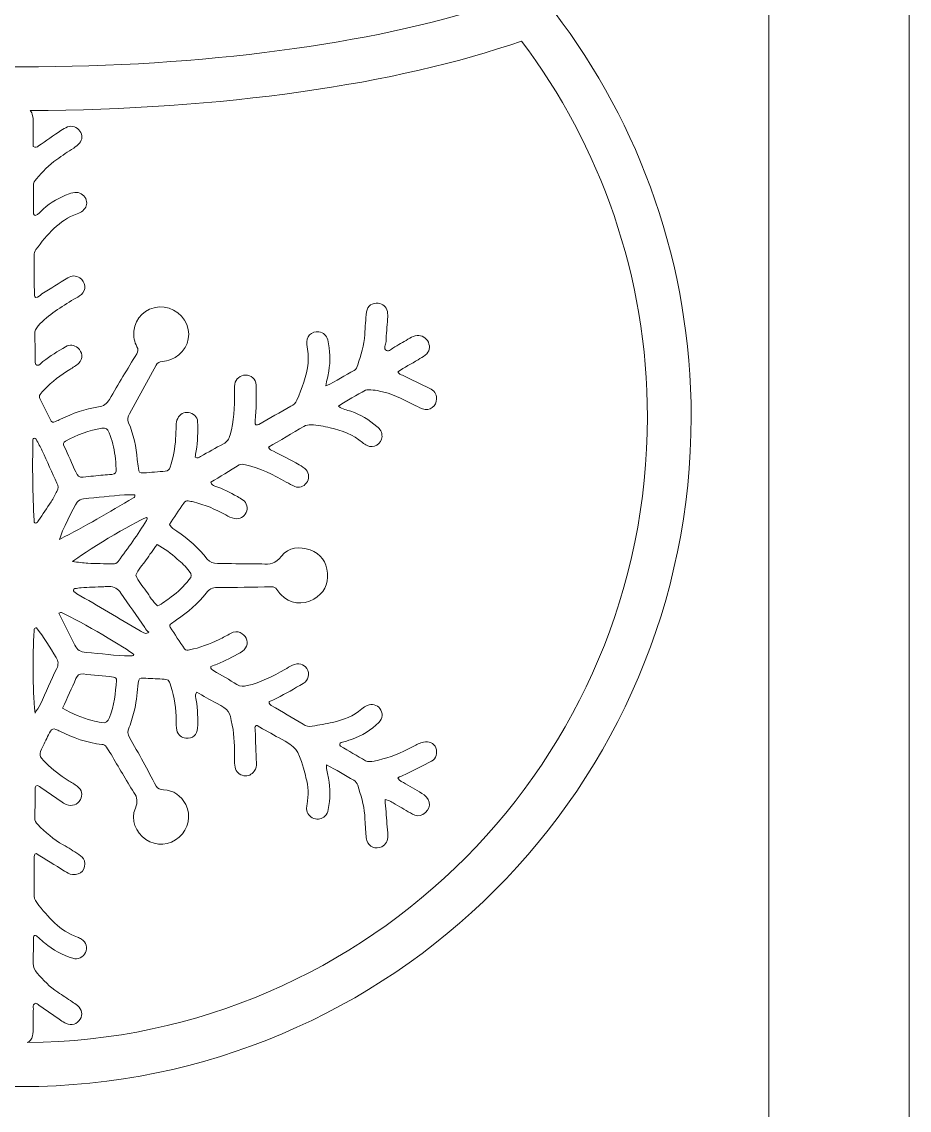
# Model space of a CAD drawing. Header units: centimetres. Extents: x 3.8 to 10.1, y -19.1 to -0.9.
# Drawn here: x 8.94 to 10.133, y -15.195 to -13.732 of the extents above; entities that cross this region are included whole.
import ezdxf

# ---------------------------------------------------------------- set-up
doc = ezdxf.new("R2010")
doc.units = ezdxf.units.CM
doc.header["$MEASUREMENT"] = 0
doc.layers.add('Layer 1', color=7, linetype='Continuous')

# ---------------------------------------------------------------- blocks, each defined once
blk = doc.blocks.new('block 2')
at = {"layer": 'Layer 1', "lineweight": 0}
for points, knots in [([(10.0802, -1.4139), (9.8858, -1.3173), (9.7226, -1.1584), (9.6203, -0.9665), (9.6203, -0.9665), (9.5936, -0.9165), (9.5936, -0.9165), (9.5936, -0.9165), (8.4428, -0.9165), (8.4428, -0.9165), (8.4428, -0.9165), (8.3771, -0.9165), (8.3771, -0.9165), (8.3771, -0.9165), (5.5863, -0.9165), (5.5863, -0.9165), (5.5863, -0.9165), (5.5209, -0.9165), (5.5209, -0.9165), (5.5209, -0.9165), (4.3469, -0.9165), (4.3469, -0.9165), (4.3469, -0.9165), (4.3201, -0.9665), (4.3201, -0.9665), (4.2216, -1.1515), (4.0719, -1.3012), (3.8872, -1.4), (3.8872, -1.4), (3.8372, -1.4264), (3.8372, -1.4264), (3.8372, -1.4264), (3.8372, -19.0985), (3.8372, -19.0985), (3.8372, -19.0985), (10.1328, -19.0985), (10.1328, -19.0985), (10.1328, -19.0985), (10.1328, -1.44), (10.1328, -1.44), (10.1328, -1.44), (10.0802, -1.4139), (10.0802, -1.4139)], [0, 0, 0, 0, 1, 1, 1, 2, 2, 2, 3, 3, 3, 4, 4, 4, 5, 5, 5, 6, 6, 6, 7, 7, 7, 8, 8, 8, 9, 9, 9, 10, 10, 10, 11, 11, 11, 12, 12, 12, 13, 13, 13, 14, 14, 14, 14]), ([(4.026, -18.9098), (4.026, -18.9098), (4.026, -18.8799), (4.026, -18.8799), (4.026, -18.8799), (8.6023, -18.8849), (8.6023, -18.8849), (8.6023, -18.8849), (8.7023, -18.5848), (8.7914, -18.2734), (8.8801, -17.9622), (8.8857, -17.6898), (8.7247, -17.3897), (8.5633, -17.0896), (8.417, -16.73), (8.3947, -16.6227), (8.3727, -16.5151), (8.2798, -16.0335), (8.2207, -15.7072), (8.1613, -15.3813), (7.9426, -15.2627), (7.8797, -14.4624), (7.8168, -13.6618), (7.5906, -13.3264), (7.5406, -13.2339), (7.5251, -13.2053), (7.5113, -13.1669), (7.4874, -13.1238), (7.6079, -13.1474), (7.7869, -13.177), (8.0946, -13.0763), (8.6171, -12.9061), (8.669, -12.0388), (8.669, -12.0388), (8.5281, -12.1687), (8.1207, -12.1574), (7.8721, -12.1945), (7.6239, -12.2317), (7.5462, -12.3688), (7.4534, -12.5208), (7.3685, -12.6604), (7.2703, -12.656), (7.036, -12.6891), (7.0567, -12.6542), (7.0803, -12.6189), (7.1071, -12.5837), (7.2697, -12.3698), (7.4591, -12.2754), (7.5852, -12.2037), (7.6069, -12.1914), (7.7957, -12.0825), (8.0194, -11.9023), (8.3834, -11.8897), (8.6759, -11.8155), (8.9103, -11.7101), (8.9103, -11.7101), (8.9103, -13.0291), (8.9103, -13.0291), (8.836, -13.043), (8.7794, -13.1081), (8.7794, -13.1864), (8.7794, -13.2094), (8.7845, -13.2314), (8.7936, -13.2522), (8.7429, -13.2865), (8.7049, -13.3381), (8.6882, -13.3997), (8.3138, -13.5089), (8.0398, -13.8546), (8.0398, -14.2633), (8.0398, -14.7594), (8.4434, -15.1633), (8.9395, -15.1633), (9.436, -15.1633), (9.8396, -14.7594), (9.8396, -14.2633), (9.8396, -13.8546), (9.5653, -13.5089), (9.1912, -13.3997), (9.1745, -13.3381), (9.1362, -13.2865), (9.0855, -13.2522), (9.095, -13.2317), (9.0997, -13.2094), (9.0997, -13.1864), (9.0997, -13.1081), (9.0434, -13.043), (8.9691, -13.0291), (8.9691, -13.0291), (8.9691, -11.6827), (8.9691, -11.6827), (9.631, -11.3577), (9.7965, -10.7871), (9.8025, -10.7647), (9.5448, -11.1498), (9.2441, -11.3606), (8.9691, -11.4738), (8.9493, -11.482), (8.9298, -11.4895), (8.9103, -11.4965), (8.6907, -11.5773), (8.4916, -11.5974), (8.3494, -11.5981), (8.4362, -11.5059), (8.5186, -11.4049), (8.5897, -11.2967), (8.7634, -11.0324), (8.8263, -10.7908), (8.9103, -10.4247), (8.9163, -10.3998), (8.9219, -10.3743), (8.9279, -10.3482), (8.9436, -10.2799), (8.9572, -10.2129), (8.9691, -10.1481), (9.0264, -9.8373), (9.0437, -9.5668), (9.0462, -9.3573), (9.0434, -9.4557), (9.0279, -9.6973), (8.9518, -10.0031), (8.9399, -10.0525), (8.926, -10.1035), (8.9103, -10.156), (8.8691, -10.2947), (8.8153, -10.4426), (8.7451, -10.5939), (8.6577, -10.2353), (8.5856, -9.7804), (8.5856, -9.7804), (8.5042, -10.1189), (8.6045, -10.5797), (8.6548, -10.7729), (8.5189, -11.0211), (8.3365, -11.2709), (8.0908, -11.4961), (7.2467, -12.2697), (6.8167, -12.0781), (6.6858, -12.6727), (6.5949, -12.6375), (6.5493, -12.5875), (6.5493, -12.5875), (6.9422, -11.4829), (8.1355, -11.7944), (8.1427, -10.4382), (8.1502, -9.1031), (7.3386, -8.7806), (7.3134, -8.7709), (7.8687, -9.1713), (7.8168, -10.1714), (7.7797, -10.5492), (7.7425, -10.9274), (7.3852, -11.5314), (7.0765, -11.4952), (6.7679, -11.459), (6.5178, -11.1089), (6.5458, -10.8059), (6.5732, -10.5074), (6.9356, -9.8656), (6.9457, -9.8474), (6.9372, -9.8496), (6.8025, -9.8933), (6.6625, -10.1195), (6.5178, -10.3529), (6.4106, -10.7068), (6.4106, -10.7068), (6.2124, -10.6011), (6.1938, -10.3529), (6.2772, -10.0213), (6.3583, -9.6983), (6.1583, -9.5967), (6.1476, -9.5916), (6.1532, -9.6011), (6.2539, -9.765), (6.1623, -9.9342), (6.0677, -10.1085), (6.0752, -10.2233), (6.0752, -10.2233), (5.7751, -9.6561), (6.1567, -8.902), (6.1567, -8.902), (5.3397, -9.6303), (6.0733, -10.5363), (6.2177, -10.8698), (6.3624, -11.2033), (6.3901, -11.0142), (6.6179, -11.5814), (6.846, -12.1483), (6.179, -12.1955), (6.179, -12.1955), (6.179, -12.1955), (5.1588, -11.9731), (5.0868, -11.5952), (5.0144, -11.2171), (5.2312, -10.3473), (5.2312, -10.3473), (4.8725, -10.4835), (5.0116, -11.4033), (4.7004, -11.2423), (4.389, -11.0809), (4.1612, -10.3196), (4.1612, -10.3196), (4.0945, -11.1589), (4.6448, -11.409), (4.6448, -11.409), (4.6448, -11.409), (4.619, -11.4719), (4.9449, -11.8573), (5.2711, -12.2427), (5.7952, -12.365), (6.0566, -12.5066), (6.2567, -12.6151), (6.3675, -12.8111), (6.4084, -12.897), (6.4043, -12.897), (6.3999, -12.897), (6.3958, -12.8967), (6.2344, -12.8857), (6.0104, -12.6504), (5.9953, -12.628), (5.9805, -12.6057), (5.8528, -12.5151), (5.6398, -12.4299), (5.4265, -12.3446), (5.1211, -12.3669), (4.9578, -12.3484), (4.7948, -12.3298), (4.7225, -12.3908), (4.7225, -12.3908), (4.7225, -12.3908), (4.7857, -12.5708), (4.882, -12.741), (4.9782, -12.9115), (5.1025, -12.9728), (5.1859, -13.0282), (5.2692, -13.0839), (5.5451, -13.2525), (5.6599, -13.273), (5.7641, -13.2912), (5.8789, -13.2591), (5.9003, -13.2528), (5.648, -13.356), (5.6426, -13.524), (5.6426, -13.524), (5.345, -13.5989), (4.5781, -13.9213), (4.3818, -14.0657), (4.1852, -14.2104), (4.3113, -14.2957), (4.3113, -14.2957), (4.1037, -14.5253), (4.4299, -14.6512), (4.4299, -14.6512), (4.3928, -15.0737), (5.1635, -14.8846), (5.1635, -14.8846), (5.1635, -14.8846), (5.6785, -15.1404), (6.0157, -14.9849), (6.353, -14.8292), (6.4483, -15.4748), (6.3511, -15.7557), (6.2539, -16.0363), (6.2938, -16.2559), (6.2938, -16.2559), (5.8676, -16.0668), (5.4341, -16.9005), (5.2636, -16.9634), (5.0931, -17.0266), (4.5299, -17.0562), (4.5299, -17.0562), (4.3368, -17.082), (4.1694, -17.116), (4.026, -17.1591), (4.026, -17.1591), (4.026, -8.7815), (4.026, -8.7815), (4.0842, -8.6643), (4.1994, -8.5868), (4.3145, -8.5309), (4.4671, -8.4568), (4.6347, -8.4116), (4.7966, -8.3629), (4.9914, -8.3043), (5.1901, -8.2512), (5.3931, -8.2313), (5.6105, -8.21), (5.8296, -8.2235), (6.0469, -8.2384), (6.4747, -8.2679), (6.9013, -8.3148), (7.3298, -8.3339), (7.5458, -8.3435), (7.7622, -8.346), (7.9782, -8.3354), (8.1902, -8.325), (8.3998, -8.2933), (8.6112, -8.2766), (8.7308, -8.2672), (8.851, -8.2645), (8.9704, -8.2775), (9.0787, -8.2894), (9.1858, -8.3156), (9.2897, -8.348), (9.5029, -8.4145), (9.7041, -8.5121), (9.9045, -8.6096), (9.9171, -8.6157), (9.9307, -8.6186), (9.944, -8.6188), (9.944, -8.6188), (9.944, -18.9098), (9.944, -18.9098), (9.944, -18.9098), (4.026, -18.9098), (4.026, -18.9098)], [0, 0, 0, 0, 1, 1, 1, 2, 2, 2, 3, 3, 3, 4, 4, 4, 5, 5, 5, 6, 6, 6, 7, 7, 7, 8, 8, 8, 9, 9, 9, 10, 10, 10, 11, 11, 11, 12, 12, 12, 13, 13, 13, 14, 14, 14, 15, 15, 15, 16, 16, 16, 17, 17, 17, 18, 18, 18, 19, 19, 19, 20, 20, 20, 21, 21, 21, 22, 22, 22, 23, 23, 23, 24, 24, 24, 25, 25, 25, 26, 26, 26, 27, 27, 27, 28, 28, 28, 29, 29, 29, 30, 30, 30, 31, 31, 31, 32, 32, 32, 33, 33, 33, 34, 34, 34, 35, 35, 35, 36, 36, 36, 37, 37, 37, 38, 38, 38, 39, 39, 39, 40, 40, 40, 41, 41, 41, 42, 42, 42, 43, 43, 43, 44, 44, 44, 45, 45, 45, 46, 46, 46, 47, 47, 47, 48, 48, 48, 49, 49, 49, 50, 50, 50, 51, 51, 51, 52, 52, 52, 53, 53, 53, 54, 54, 54, 55, 55, 55, 56, 56, 56, 57, 57, 57, 58, 58, 58, 59, 59, 59, 60, 60, 60, 61, 61, 61, 62, 62, 62, 63, 63, 63, 64, 64, 64, 65, 65, 65, 66, 66, 66, 67, 67, 67, 68, 68, 68, 69, 69, 69, 70, 70, 70, 71, 71, 71, 72, 72, 72, 73, 73, 73, 74, 74, 74, 75, 75, 75, 76, 76, 76, 77, 77, 77, 78, 78, 78, 79, 79, 79, 80, 80, 80, 81, 81, 81, 82, 82, 82, 83, 83, 83, 84, 84, 84, 85, 85, 85, 86, 86, 86, 87, 87, 87, 88, 88, 88, 89, 89, 89, 90, 90, 90, 91, 91, 91, 92, 92, 92, 93, 93, 93, 94, 94, 94, 95, 95, 95, 96, 96, 96, 97, 97, 97, 98, 98, 98, 99, 99, 99, 100, 100, 100, 101, 101, 101, 102, 102, 102, 103, 103, 103, 104, 104, 104, 105, 105, 105, 105]), ([(8.9395, -13.7927), (8.6964, -13.7927), (8.4692, -13.7625), (8.3075, -13.7093), (8.4617, -13.5334), (8.6879, -13.4224), (8.9395, -13.4224), (9.1915, -13.4224), (9.4174, -13.5334), (9.5719, -13.7093), (9.4102, -13.7625), (9.183, -13.7927), (8.9395, -13.7927)], [0, 0, 0, 0, 1, 1, 1, 2, 2, 2, 3, 3, 3, 4, 4, 4, 4]), ([(8.955, -15.0834), (8.9553, -15.0752), (8.955, -15.0667), (8.9553, -15.0586), (8.9553, -15.0564), (8.9543, -15.0535), (8.9568, -15.052), (8.9597, -15.0501), (8.9613, -15.0529), (8.9631, -15.0542), (8.9726, -15.0608), (8.9823, -15.0674), (8.9918, -15.074), (8.9943, -15.0755), (8.9968, -15.0774), (8.9993, -15.0784), (9.0069, -15.0818), (9.0144, -15.0793), (9.0182, -15.0727), (9.022, -15.0664), (9.0207, -15.0598), (9.0147, -15.0545), (9.0125, -15.0526), (9.0097, -15.051), (9.0075, -15.0494), (9.0009, -15.045), (8.9946, -15.0406), (8.988, -15.0365), (8.9773, -15.0293), (8.9685, -15.0202), (8.9603, -15.0107), (8.9572, -15.007), (8.955, -15.0029), (8.955, -14.9975), (8.9553, -14.9865), (8.9553, -14.9752), (8.9553, -14.9639), (8.9553, -14.9639), (8.9553, -14.9626), (8.9553, -14.9626), (8.9556, -14.9604), (8.9578, -14.9591), (8.9594, -14.9607), (8.9631, -14.9639), (8.9669, -14.967), (8.9704, -14.9702), (8.9817, -14.9802), (8.9946, -14.9865), (9.0084, -14.9909), (9.015, -14.9931), (9.0226, -14.989), (9.0254, -14.9831), (9.0286, -14.9768), (9.0264, -14.9692), (9.0201, -14.9651), (9.0185, -14.9642), (9.0166, -14.9632), (9.0147, -14.9626), (8.9908, -14.9541), (8.9751, -14.9356), (8.96, -14.9161), (8.9572, -14.9126), (8.9559, -14.9085), (8.9562, -14.9041), (8.9562, -14.8881), (8.9562, -14.872), (8.9565, -14.856), (8.9565, -14.8538), (8.9559, -14.8509), (8.9591, -14.85), (8.9716, -14.8579), (8.9845, -14.8657), (8.9971, -14.8736), (9.0006, -14.8758), (9.0037, -14.8777), (9.0078, -14.8783), (9.0188, -14.8796), (9.027, -14.8704), (9.0239, -14.8601), (9.0226, -14.856), (9.0198, -14.8535), (9.0163, -14.8512), (9.0094, -14.8468), (9.0025, -14.8424), (8.9952, -14.8384), (8.9826, -14.8311), (8.9713, -14.8217), (8.9613, -14.811), (8.9587, -14.8085), (8.9572, -14.8059), (8.9572, -14.8022), (8.9575, -14.789), (8.9578, -14.7757), (8.9578, -14.7628), (8.9578, -14.7613), (8.9578, -14.7597), (8.9597, -14.7591), (8.9609, -14.7584), (8.9622, -14.7591), (8.9635, -14.76), (8.9729, -14.7666), (8.9826, -14.7732), (8.9921, -14.7798), (8.9946, -14.7814), (8.9971, -14.783), (8.9996, -14.7842), (9.0072, -14.7871), (9.0147, -14.7846), (9.0185, -14.7776), (9.022, -14.7713), (9.0207, -14.7647), (9.0144, -14.7597), (9.0103, -14.7566), (9.0062, -14.7544), (9.0021, -14.7518), (8.9915, -14.7449), (8.9811, -14.7374), (8.9723, -14.7286), (8.9622, -14.7182), (8.9622, -14.7182), (8.9685, -14.7053), (8.9716, -14.6987), (8.9748, -14.6921), (8.9782, -14.6855), (8.9798, -14.6826), (8.9823, -14.6817), (8.9855, -14.6833), (8.9874, -14.6839), (8.9889, -14.6848), (8.9908, -14.6858), (9.0088, -14.6943), (9.0273, -14.7015), (9.0475, -14.7034), (9.05, -14.7034), (9.0522, -14.7047), (9.0534, -14.7069), (9.0556, -14.7103), (9.0575, -14.7135), (9.0597, -14.7166), (9.0698, -14.7339), (9.0799, -14.7512), (9.0905, -14.7679), (9.0953, -14.7751), (9.0959, -14.7808), (9.0924, -14.789), (9.0858, -14.8047), (9.0928, -14.822), (9.1066, -14.8311), (9.1204, -14.8406), (9.1384, -14.8393), (9.1513, -14.828), (9.1638, -14.817), (9.1679, -14.7993), (9.1601, -14.7842), (9.1538, -14.7723), (9.144, -14.765), (9.1302, -14.7644), (9.1258, -14.7644), (9.1226, -14.7632), (9.1204, -14.7594), (9.1088, -14.7374), (9.0968, -14.7157), (9.0846, -14.6943), (9.0821, -14.6895), (9.0814, -14.6855), (9.0839, -14.6804), (9.0877, -14.6726), (9.0893, -14.6638), (9.0915, -14.6556), (9.0943, -14.6439), (9.0946, -14.6323), (9.0962, -14.621), (9.0975, -14.6144), (9.0975, -14.614), (9.1035, -14.6144), (9.1119, -14.6147), (9.1201, -14.6153), (9.1283, -14.6156), (9.1371, -14.6159), (9.1374, -14.6162), (9.1403, -14.6251), (9.1447, -14.6402), (9.1472, -14.6556), (9.1472, -14.671), (9.1472, -14.6754), (9.1472, -14.6798), (9.1481, -14.6842), (9.1497, -14.6908), (9.1544, -14.6943), (9.1604, -14.6949), (9.1692, -14.6958), (9.1758, -14.6905), (9.1761, -14.6817), (9.1764, -14.6691), (9.1764, -14.6565), (9.1742, -14.6439), (9.1736, -14.6408), (9.172, -14.6373), (9.1749, -14.6332), (9.1837, -14.6383), (9.1925, -14.643), (9.2013, -14.648), (9.2189, -14.6578), (9.2186, -14.6578), (9.2227, -14.6776), (9.2258, -14.6924), (9.2255, -14.7075), (9.2258, -14.7226), (9.2261, -14.7264), (9.2255, -14.7304), (9.2265, -14.7342), (9.2277, -14.7405), (9.2321, -14.7443), (9.2384, -14.7455), (9.2441, -14.7465), (9.2488, -14.744), (9.2523, -14.7393), (9.2551, -14.7361), (9.2551, -14.732), (9.2551, -14.7282), (9.2545, -14.7138), (9.2541, -14.6993), (9.2535, -14.6845), (9.2535, -14.6823), (9.2519, -14.6798), (9.2548, -14.6782), (9.2551, -14.6782), (9.2557, -14.6779), (9.256, -14.6782), (9.2658, -14.6836), (9.2758, -14.6892), (9.2856, -14.6946), (9.3101, -14.7084), (9.3101, -14.7084), (9.3186, -14.7352), (9.3199, -14.7396), (9.3208, -14.7437), (9.3218, -14.7481), (9.3252, -14.76), (9.3255, -14.772), (9.3233, -14.7839), (9.323, -14.7858), (9.3224, -14.788), (9.3227, -14.7899), (9.3233, -14.7962), (9.3262, -14.8006), (9.3325, -14.8031), (9.3381, -14.805), (9.3428, -14.8034), (9.3473, -14.7997), (9.3498, -14.7975), (9.351, -14.7943), (9.3517, -14.7908), (9.3545, -14.7767), (9.3548, -14.7628), (9.352, -14.7487), (9.351, -14.7433), (9.3488, -14.738), (9.3495, -14.7308), (9.3627, -14.7377), (9.3743, -14.7449), (9.386, -14.7515), (9.3885, -14.7531), (9.3904, -14.7556), (9.3913, -14.7584), (9.3954, -14.7713), (9.3998, -14.7842), (9.4007, -14.7981), (9.4011, -14.8066), (9.4017, -14.8154), (9.4023, -14.8242), (9.4026, -14.827), (9.4029, -14.8302), (9.4036, -14.8327), (9.4061, -14.8412), (9.4158, -14.845), (9.4237, -14.8409), (9.4294, -14.8377), (9.4319, -14.8327), (9.4319, -14.8264), (9.4319, -14.821), (9.4313, -14.8157), (9.4306, -14.8103), (9.43, -14.7997), (9.429, -14.7886), (9.4281, -14.7776), (9.4341, -14.7783), (9.4379, -14.7817), (9.4419, -14.7839), (9.4498, -14.7883), (9.4574, -14.7927), (9.4649, -14.7971), (9.4693, -14.7997), (9.474, -14.8), (9.4788, -14.7975), (9.4898, -14.7918), (9.491, -14.7783), (9.4806, -14.7713), (9.4728, -14.7657), (9.464, -14.7613), (9.4555, -14.7562), (9.452, -14.754), (9.4473, -14.7531), (9.4451, -14.7481), (9.4486, -14.7465), (9.452, -14.7452), (9.4552, -14.7437), (9.4671, -14.7377), (9.4791, -14.7323), (9.4904, -14.726), (9.497, -14.7223), (9.4989, -14.715), (9.4964, -14.7081), (9.4939, -14.7018), (9.4872, -14.6984), (9.4797, -14.7002), (9.4772, -14.7006), (9.475, -14.7018), (9.4728, -14.7028), (9.4681, -14.7053), (9.4633, -14.7075), (9.4586, -14.71), (9.4441, -14.7175), (9.429, -14.7226), (9.4133, -14.7257), (9.4095, -14.7264), (9.4055, -14.7273), (9.402, -14.7254), (9.3907, -14.7188), (9.3793, -14.7122), (9.368, -14.7056), (9.3664, -14.7047), (9.3671, -14.7015), (9.3693, -14.7009), (9.3737, -14.6993), (9.3784, -14.6984), (9.3831, -14.6968), (9.397, -14.6917), (9.4092, -14.6842), (9.4199, -14.6738), (9.4253, -14.6688), (9.4253, -14.6606), (9.4212, -14.6553), (9.4174, -14.6502), (9.4105, -14.6483), (9.4042, -14.6509), (9.4014, -14.6521), (9.3992, -14.6537), (9.397, -14.6556), (9.3853, -14.6653), (9.3721, -14.6707), (9.3576, -14.6738), (9.3485, -14.676), (9.3394, -14.6773), (9.3303, -14.6789), (9.3259, -14.6798), (9.3218, -14.6785), (9.318, -14.6763), (9.3038, -14.6678), (9.2897, -14.6593), (9.2752, -14.6512), (9.2736, -14.6499), (9.2721, -14.649), (9.2724, -14.6458), (9.2755, -14.6446), (9.279, -14.643), (9.2825, -14.6414), (9.2944, -14.6348), (9.3064, -14.6285), (9.318, -14.6216), (9.3255, -14.6172), (9.3271, -14.6081), (9.323, -14.6015), (9.3189, -14.5952), (9.3114, -14.5933), (9.3035, -14.5971), (9.3001, -14.5986), (9.2969, -14.6008), (9.2935, -14.6027), (9.2771, -14.6115), (9.2611, -14.6203), (9.2428, -14.6244), (9.2378, -14.6257), (9.2337, -14.626), (9.229, -14.6229), (9.2189, -14.6166), (9.2082, -14.6106), (9.1978, -14.6043), (9.1959, -14.603), (9.1934, -14.6021), (9.194, -14.5989), (9.1969, -14.5977), (9.1994, -14.5964), (9.2022, -14.5955), (9.2132, -14.5914), (9.2233, -14.5857), (9.2334, -14.5801), (9.2422, -14.5754), (9.2447, -14.5678), (9.2412, -14.5606), (9.2384, -14.5549), (9.2302, -14.5486), (9.2205, -14.5543), (9.2154, -14.5571), (9.2101, -14.5596), (9.2051, -14.5625), (9.1922, -14.5687), (9.1793, -14.5735), (9.1651, -14.5763), (9.1629, -14.5766), (9.1601, -14.5772), (9.1585, -14.575), (9.1519, -14.5653), (9.1456, -14.5555), (9.1393, -14.5458), (9.1377, -14.5439), (9.1393, -14.542), (9.1409, -14.5411), (9.1431, -14.5392), (9.1456, -14.5376), (9.1478, -14.536), (9.1629, -14.5256), (9.1767, -14.5143), (9.1878, -14.4999), (9.1915, -14.4945), (9.1959, -14.4926), (9.2025, -14.4926), (9.2268, -14.4926), (9.251, -14.492), (9.2752, -14.4914), (9.2787, -14.4914), (9.2809, -14.4926), (9.2828, -14.4951), (9.2847, -14.4973), (9.2862, -14.4999), (9.2881, -14.5021), (9.3001, -14.5143), (9.3174, -14.5168), (9.3322, -14.5083), (9.3457, -14.5005), (9.352, -14.4885), (9.3507, -14.4731), (9.3495, -14.458), (9.3416, -14.4473), (9.3274, -14.442), (9.3133, -14.4369), (9.2985, -14.4382), (9.2887, -14.4505), (9.2815, -14.4602), (9.2733, -14.4621), (9.2626, -14.4608), (9.2595, -14.4605), (9.256, -14.4608), (9.2526, -14.4608), (9.2359, -14.4605), (9.2195, -14.4605), (9.2029, -14.4602), (9.1975, -14.4599), (9.1928, -14.4593), (9.189, -14.4542), (9.1777, -14.4391), (9.1635, -14.4275), (9.1481, -14.4168), (9.145, -14.4143), (9.1406, -14.413), (9.1384, -14.4077), (9.1443, -14.3982), (9.1509, -14.3888), (9.1576, -14.379), (9.1588, -14.3768), (9.161, -14.3759), (9.1635, -14.3762), (9.1661, -14.3765), (9.1683, -14.3768), (9.1708, -14.3775), (9.1859, -14.3813), (9.2, -14.3872), (9.2139, -14.3948), (9.2176, -14.397), (9.2214, -14.3992), (9.2258, -14.3998), (9.2331, -14.4008), (9.2387, -14.3979), (9.2412, -14.3916), (9.2441, -14.3857), (9.2425, -14.379), (9.2372, -14.375), (9.2346, -14.3731), (9.2321, -14.3718), (9.2296, -14.3702), (9.2198, -14.3649), (9.2098, -14.3599), (9.1994, -14.3561), (9.1969, -14.3551), (9.1947, -14.3542), (9.1937, -14.3511), (9.2063, -14.3435), (9.2192, -14.3356), (9.2321, -14.3278), (9.2349, -14.3262), (9.2375, -14.3268), (9.2406, -14.3275), (9.2601, -14.3319), (9.2777, -14.3413), (9.2953, -14.3507), (9.2991, -14.3529), (9.3029, -14.3551), (9.307, -14.3567), (9.3123, -14.3592), (9.3186, -14.357), (9.3224, -14.352), (9.3262, -14.347), (9.3262, -14.3388), (9.3221, -14.3344), (9.3196, -14.3315), (9.3161, -14.3293), (9.3126, -14.3275), (9.3013, -14.3212), (9.2897, -14.3152), (9.278, -14.3092), (9.2755, -14.3079), (9.2727, -14.3076), (9.2714, -14.3039), (9.2872, -14.2947), (9.3032, -14.2853), (9.3189, -14.2759), (9.3221, -14.274), (9.3252, -14.274), (9.3287, -14.274), (9.3375, -14.2737), (9.346, -14.2762), (9.3545, -14.2778), (9.3702, -14.2812), (9.3853, -14.2869), (9.3979, -14.2976), (9.3998, -14.2995), (9.4017, -14.3007), (9.4039, -14.3017), (9.413, -14.3061), (9.4234, -14.2998), (9.424, -14.2897), (9.4243, -14.2837), (9.4215, -14.2796), (9.4171, -14.2759), (9.4064, -14.2674), (9.3954, -14.2598), (9.3822, -14.2557), (9.3768, -14.2538), (9.3709, -14.2535), (9.3655, -14.2488), (9.3775, -14.2406), (9.3897, -14.234), (9.402, -14.2274), (9.4039, -14.2265), (9.4067, -14.2265), (9.4092, -14.2268), (9.413, -14.2271), (9.4168, -14.2277), (9.4206, -14.2284), (9.4366, -14.2315), (9.4508, -14.2387), (9.4652, -14.246), (9.4696, -14.2482), (9.4737, -14.2507), (9.4784, -14.2523), (9.4882, -14.2557), (9.4973, -14.2491), (9.4973, -14.2387), (9.4973, -14.2318), (9.4939, -14.2277), (9.4882, -14.2249), (9.4759, -14.2189), (9.4637, -14.2133), (9.4514, -14.2073), (9.4492, -14.2063), (9.4467, -14.206), (9.4454, -14.2026), (9.4539, -14.1963), (9.4637, -14.1919), (9.4725, -14.1865), (9.4756, -14.1843), (9.4794, -14.1824), (9.4822, -14.1802), (9.4879, -14.1755), (9.4891, -14.1692), (9.4863, -14.1629), (9.4832, -14.1566), (9.4778, -14.1535), (9.4712, -14.1538), (9.4674, -14.1541), (9.4646, -14.1557), (9.4614, -14.1573), (9.4548, -14.1614), (9.4482, -14.1651), (9.4413, -14.1689), (9.4375, -14.1711), (9.4335, -14.1758), (9.43, -14.1739), (9.4253, -14.1714), (9.4294, -14.1661), (9.4294, -14.162), (9.4297, -14.1519), (9.4309, -14.1418), (9.4316, -14.1315), (9.4316, -14.1283), (9.4319, -14.1245), (9.4313, -14.1214), (9.4297, -14.1151), (9.425, -14.111), (9.419, -14.1104), (9.4108, -14.1094), (9.4045, -14.1139), (9.4033, -14.122), (9.402, -14.1321), (9.4014, -14.1422), (9.4007, -14.1525), (9.4001, -14.1667), (9.396, -14.1802), (9.3913, -14.1934), (9.3904, -14.1963), (9.3891, -14.1991), (9.3866, -14.2007), (9.3743, -14.2073), (9.3627, -14.2155), (9.3485, -14.2214), (9.3498, -14.2142), (9.3513, -14.2079), (9.3523, -14.2019), (9.3548, -14.1878), (9.3545, -14.1739), (9.351, -14.1598), (9.3495, -14.1535), (9.3454, -14.1497), (9.3391, -14.1488), (9.3293, -14.1475), (9.3211, -14.1557), (9.323, -14.1661), (9.3243, -14.1742), (9.3255, -14.1827), (9.3246, -14.1909), (9.3224, -14.2082), (9.3167, -14.2249), (9.3095, -14.2409), (9.3079, -14.2447), (9.3051, -14.2469), (9.3013, -14.2488), (9.2872, -14.257), (9.2727, -14.2652), (9.2582, -14.2733), (9.2573, -14.274), (9.2557, -14.274), (9.2545, -14.274), (9.2526, -14.2721), (9.2535, -14.2702), (9.2535, -14.2683), (9.2548, -14.2526), (9.2554, -14.2365), (9.2548, -14.2205), (9.2541, -14.212), (9.2482, -14.207), (9.2403, -14.207), (9.2334, -14.2073), (9.2274, -14.212), (9.2261, -14.2192), (9.2255, -14.2233), (9.2258, -14.2271), (9.2258, -14.2312), (9.2258, -14.2501), (9.2252, -14.2689), (9.2198, -14.2875), (9.2183, -14.2929), (9.2158, -14.2969), (9.2107, -14.2995), (9.2003, -14.3048), (9.1903, -14.3108), (9.1802, -14.3164), (9.178, -14.3177), (9.1761, -14.3196), (9.173, -14.3171), (9.1733, -14.3146), (9.1736, -14.3117), (9.1742, -14.3089), (9.1764, -14.296), (9.1764, -14.2828), (9.1761, -14.2696), (9.1758, -14.263), (9.1705, -14.2582), (9.1638, -14.2573), (9.1582, -14.2564), (9.1522, -14.2595), (9.1494, -14.2652), (9.1478, -14.268), (9.1472, -14.2715), (9.1472, -14.2749), (9.1472, -14.2806), (9.1469, -14.2866), (9.1465, -14.2925), (9.1459, -14.3054), (9.1434, -14.3183), (9.139, -14.3309), (9.1381, -14.3337), (9.1362, -14.3359), (9.1327, -14.3363), (9.1233, -14.3369), (9.1135, -14.3378), (9.1038, -14.3385), (9.0975, -14.3388), (9.0972, -14.3381), (9.0965, -14.3322), (9.0959, -14.3284), (9.0953, -14.3246), (9.095, -14.3205), (9.0934, -14.3035), (9.0902, -14.2869), (9.0833, -14.2711), (9.0814, -14.2667), (9.0821, -14.263), (9.0846, -14.2589), (9.0846, -14.2589), (9.1204, -14.1938), (9.1204, -14.1938), (9.1223, -14.1903), (9.1248, -14.189), (9.1286, -14.1887), (9.1324, -14.1884), (9.1365, -14.1875), (9.1399, -14.1862), (9.1566, -14.1805), (9.1667, -14.1626), (9.1635, -14.1456), (9.1601, -14.1274), (9.1428, -14.1142), (9.1242, -14.1154), (9.1063, -14.1167), (9.0921, -14.1302), (9.0905, -14.1478), (9.0899, -14.1554), (9.0909, -14.1626), (9.0946, -14.1689), (9.0965, -14.1724), (9.0962, -14.1752), (9.0943, -14.1783), (9.0817, -14.1988), (9.0695, -14.2192), (9.0575, -14.2397), (9.0541, -14.2457), (9.0497, -14.2488), (9.0427, -14.2498), (9.0248, -14.2523), (9.0081, -14.2586), (8.9918, -14.2664), (8.9896, -14.2674), (8.9874, -14.2683), (8.9852, -14.2696), (8.9817, -14.2715), (8.9795, -14.2699), (8.9782, -14.2671), (8.9735, -14.2576), (8.9688, -14.2479), (8.9641, -14.2384), (8.9631, -14.2365), (8.9631, -14.2347), (8.9644, -14.2331), (8.9663, -14.2306), (8.9682, -14.2284), (8.9701, -14.2265), (8.9804, -14.2158), (8.9921, -14.207), (9.0043, -14.1994), (9.0084, -14.1969), (9.0128, -14.1944), (9.0163, -14.1909), (9.0223, -14.1849), (9.0217, -14.1758), (9.015, -14.1705), (9.01, -14.1664), (9.0047, -14.1654), (8.9987, -14.1689), (8.9883, -14.1749), (8.9779, -14.1815), (8.9682, -14.1887), (8.9657, -14.1909), (8.9638, -14.1941), (8.96, -14.1938), (8.9578, -14.1925), (8.9578, -14.1906), (8.9578, -14.1887), (8.9578, -14.1765), (8.9575, -14.1645), (8.9572, -14.1522), (8.9572, -14.1475), (8.9587, -14.1444), (8.9619, -14.1406), (8.9757, -14.1258), (8.9927, -14.1154), (9.0097, -14.105), (9.0132, -14.1032), (9.0166, -14.1013), (9.0198, -14.0988), (9.0267, -14.0928), (9.0257, -14.0814), (9.0179, -14.0764), (9.0122, -14.0726), (9.0069, -14.0733), (9.0015, -14.0764), (8.9899, -14.0837), (8.9786, -14.0909), (8.9669, -14.0978), (8.9641, -14.0997), (8.9619, -14.1028), (8.9581, -14.1025), (8.9578, -14.1019), (8.9568, -14.101), (8.9568, -14.1003), (8.9565, -14.0824), (8.9562, -14.0641), (8.9562, -14.0462), (8.9562, -14.0434), (8.9572, -14.0405), (8.9587, -14.0383), (8.9738, -14.0182), (8.9896, -13.999), (9.0141, -13.9902), (9.0169, -13.9893), (9.0198, -13.988), (9.0217, -13.9861), (9.0264, -13.9824), (9.0279, -13.9773), (9.0264, -13.9717), (9.0248, -13.966), (9.0194, -13.9616), (9.0135, -13.9616), (9.01, -13.9616), (9.0066, -13.9622), (9.0034, -13.9632), (8.9908, -13.9682), (8.9786, -13.9745), (8.9685, -13.9839), (8.965, -13.9871), (8.9622, -13.9915), (8.9575, -13.9927), (8.9565, -13.9918), (8.9556, -13.9912), (8.9556, -13.9902), (8.9553, -13.9776), (8.9553, -13.9651), (8.9553, -13.9525), (8.9553, -13.9487), (8.9568, -13.9459), (8.9594, -13.9433), (8.9675, -13.9336), (8.976, -13.9245), (8.9867, -13.9172), (8.9943, -13.9119), (9.0018, -13.9068), (9.0097, -13.9018), (9.0122, -13.8999), (9.0154, -13.8977), (9.0172, -13.8952), (9.0217, -13.8905), (9.0213, -13.8842), (9.0179, -13.8792), (9.0141, -13.8735), (9.0072, -13.871), (9.0012, -13.8735), (8.9981, -13.8748), (8.9952, -13.8763), (8.9924, -13.8782), (8.9823, -13.8851), (8.9723, -13.8921), (8.9622, -13.899), (8.9603, -13.9002), (8.9587, -13.9024), (8.955, -13.8996), (8.955, -13.8908), (8.9553, -13.8811), (8.955, -13.8713), (8.955, -13.8669), (8.9553, -13.8625), (8.9543, -13.8584), (8.9537, -13.8556), (8.9528, -13.8534), (8.9512, -13.8515), (9.2066, -13.8505), (9.4451, -13.8166), (9.6115, -13.758), (9.7175, -13.8987), (9.7808, -14.0739), (9.7808, -14.2633), (9.7808, -14.7248), (9.4073, -15.1004), (8.9468, -15.1042), (8.9506, -15.1026), (8.9534, -15.0995), (8.9543, -15.0951), (8.955, -15.0913), (8.955, -15.0872), (8.955, -15.0834)], [0, 0, 0, 0, 1, 1, 1, 2, 2, 2, 3, 3, 3, 4, 4, 4, 5, 5, 5, 6, 6, 6, 7, 7, 7, 8, 8, 8, 9, 9, 9, 10, 10, 10, 11, 11, 11, 12, 12, 12, 13, 13, 13, 14, 14, 14, 15, 15, 15, 16, 16, 16, 17, 17, 17, 18, 18, 18, 19, 19, 19, 20, 20, 20, 21, 21, 21, 22, 22, 22, 23, 23, 23, 24, 24, 24, 25, 25, 25, 26, 26, 26, 27, 27, 27, 28, 28, 28, 29, 29, 29, 30, 30, 30, 31, 31, 31, 32, 32, 32, 33, 33, 33, 34, 34, 34, 35, 35, 35, 36, 36, 36, 37, 37, 37, 38, 38, 38, 39, 39, 39, 40, 40, 40, 41, 41, 41, 42, 42, 42, 43, 43, 43, 44, 44, 44, 45, 45, 45, 46, 46, 46, 47, 47, 47, 48, 48, 48, 49, 49, 49, 50, 50, 50, 51, 51, 51, 52, 52, 52, 53, 53, 53, 54, 54, 54, 55, 55, 55, 56, 56, 56, 57, 57, 57, 58, 58, 58, 59, 59, 59, 60, 60, 60, 61, 61, 61, 62, 62, 62, 63, 63, 63, 64, 64, 64, 65, 65, 65, 66, 66, 66, 67, 67, 67, 68, 68, 68, 69, 69, 69, 70, 70, 70, 71, 71, 71, 72, 72, 72, 73, 73, 73, 74, 74, 74, 75, 75, 75, 76, 76, 76, 77, 77, 77, 78, 78, 78, 79, 79, 79, 80, 80, 80, 81, 81, 81, 82, 82, 82, 83, 83, 83, 84, 84, 84, 85, 85, 85, 86, 86, 86, 87, 87, 87, 88, 88, 88, 89, 89, 89, 90, 90, 90, 91, 91, 91, 92, 92, 92, 93, 93, 93, 94, 94, 94, 95, 95, 95, 96, 96, 96, 97, 97, 97, 98, 98, 98, 99, 99, 99, 100, 100, 100, 101, 101, 101, 102, 102, 102, 103, 103, 103, 104, 104, 104, 105, 105, 105, 106, 106, 106, 107, 107, 107, 108, 108, 108, 109, 109, 109, 110, 110, 110, 111, 111, 111, 112, 112, 112, 113, 113, 113, 114, 114, 114, 115, 115, 115, 116, 116, 116, 117, 117, 117, 118, 118, 118, 119, 119, 119, 120, 120, 120, 121, 121, 121, 122, 122, 122, 123, 123, 123, 124, 124, 124, 125, 125, 125, 126, 126, 126, 127, 127, 127, 128, 128, 128, 129, 129, 129, 130, 130, 130, 131, 131, 131, 132, 132, 132, 133, 133, 133, 134, 134, 134, 135, 135, 135, 136, 136, 136, 137, 137, 137, 138, 138, 138, 139, 139, 139, 140, 140, 140, 141, 141, 141, 142, 142, 142, 143, 143, 143, 144, 144, 144, 145, 145, 145, 146, 146, 146, 147, 147, 147, 148, 148, 148, 149, 149, 149, 150, 150, 150, 151, 151, 151, 152, 152, 152, 153, 153, 153, 154, 154, 154, 155, 155, 155, 156, 156, 156, 157, 157, 157, 158, 158, 158, 159, 159, 159, 160, 160, 160, 161, 161, 161, 162, 162, 162, 163, 163, 163, 164, 164, 164, 165, 165, 165, 166, 166, 166, 167, 167, 167, 168, 168, 168, 169, 169, 169, 170, 170, 170, 171, 171, 171, 172, 172, 172, 173, 173, 173, 174, 174, 174, 175, 175, 175, 176, 176, 176, 177, 177, 177, 178, 178, 178, 179, 179, 179, 180, 180, 180, 181, 181, 181, 182, 182, 182, 183, 183, 183, 184, 184, 184, 185, 185, 185, 186, 186, 186, 187, 187, 187, 188, 188, 188, 189, 189, 189, 190, 190, 190, 191, 191, 191, 192, 192, 192, 193, 193, 193, 194, 194, 194, 195, 195, 195, 196, 196, 196, 197, 197, 197, 198, 198, 198, 199, 199, 199, 200, 200, 200, 201, 201, 201, 202, 202, 202, 203, 203, 203, 204, 204, 204, 205, 205, 205, 206, 206, 206, 207, 207, 207, 208, 208, 208, 209, 209, 209, 210, 210, 210, 211, 211, 211, 212, 212, 212, 213, 213, 213, 214, 214, 214, 215, 215, 215, 216, 216, 216, 217, 217, 217, 218, 218, 218, 219, 219, 219, 220, 220, 220, 221, 221, 221, 222, 222, 222, 223, 223, 223, 224, 224, 224, 225, 225, 225, 226, 226, 226, 227, 227, 227, 228, 228, 228, 229, 229, 229, 230, 230, 230, 231, 231, 231, 232, 232, 232, 233, 233, 233, 234, 234, 234, 235, 235, 235, 236, 236, 236, 237, 237, 237, 238, 238, 238, 239, 239, 239, 240, 240, 240, 241, 241, 241, 242, 242, 242, 243, 243, 243, 244, 244, 244, 245, 245, 245, 246, 246, 246, 247, 247, 247, 248, 248, 248, 249, 249, 249, 250, 250, 250, 251, 251, 251, 252, 252, 252, 253, 253, 253, 254, 254, 254, 255, 255, 255, 256, 256, 256, 257, 257, 257, 258, 258, 258, 259, 259, 259, 260, 260, 260, 261, 261, 261, 262, 262, 262, 263, 263, 263, 264, 264, 264, 265, 265, 265, 266, 266, 266, 267, 267, 267, 268, 268, 268, 269, 269, 269, 270, 270, 270, 271, 271, 271, 272, 272, 272, 273, 273, 273, 274, 274, 274, 275, 275, 275, 276, 276, 276, 277, 277, 277, 278, 278, 278, 279, 279, 279, 280, 280, 280, 281, 281, 281, 282, 282, 282, 283, 283, 283, 284, 284, 284, 285, 285, 285, 286, 286, 286, 287, 287, 287, 288, 288, 288, 289, 289, 289, 290, 290, 290, 291, 291, 291, 292, 292, 292, 293, 293, 293, 294, 294, 294, 295, 295, 295, 296, 296, 296, 297, 297, 297, 298, 298, 298, 299, 299, 299, 299]), ([(8.9984, -14.2957), (9.0138, -14.2875), (9.0301, -14.2812), (9.0475, -14.2784), (9.0531, -14.2778), (9.055, -14.2787), (9.0572, -14.2847), (9.061, -14.2944), (9.0638, -14.3048), (9.0651, -14.3155), (9.0657, -14.3212), (9.0663, -14.3268), (9.0666, -14.3328), (9.0673, -14.3381), (9.066, -14.3397), (9.0607, -14.3404), (9.0569, -14.341), (9.0531, -14.341), (9.049, -14.3413), (9.0405, -14.3422), (9.0317, -14.3432), (9.0223, -14.3441), (9.0172, -14.3454), (9.0144, -14.3422), (9.0122, -14.3372), (9.0072, -14.3259), (9.0021, -14.3142), (8.9968, -14.3029), (8.9952, -14.2998), (8.9952, -14.2973), (8.9984, -14.2957)], [0, 0, 0, 0, 1, 1, 1, 2, 2, 2, 3, 3, 3, 4, 4, 4, 5, 5, 5, 6, 6, 6, 7, 7, 7, 8, 8, 8, 9, 9, 9, 10, 10, 10, 10]), ([(8.987, -14.3633), (8.9845, -14.3677), (8.982, -14.3728), (8.9792, -14.3772), (8.9735, -14.3857), (8.9679, -14.3941), (8.9622, -14.4026), (8.9613, -14.4039), (8.9603, -14.4061), (8.9584, -14.4061), (8.9562, -14.4055), (8.9562, -14.4039), (8.9562, -14.4026), (8.9543, -14.3668), (8.954, -14.3309), (8.9546, -14.2951), (8.9546, -14.2935), (8.9546, -14.2919), (8.9565, -14.2919), (8.9575, -14.2919), (8.9584, -14.2925), (8.9591, -14.2932), (8.9619, -14.2985), (8.9647, -14.3035), (8.9672, -14.3086), (8.9738, -14.3234), (8.9804, -14.3378), (8.987, -14.3523), (8.9889, -14.3561), (8.9893, -14.3595), (8.987, -14.3633)], [0, 0, 0, 0, 1, 1, 1, 2, 2, 2, 3, 3, 3, 4, 4, 4, 5, 5, 5, 6, 6, 6, 7, 7, 7, 8, 8, 8, 9, 9, 9, 10, 10, 10, 10]), ([(9.0144, -14.3778), (9.0166, -14.375), (9.0191, -14.3734), (9.0229, -14.3731), (9.0412, -14.3715), (9.0597, -14.3696), (9.078, -14.368), (9.0827, -14.3674), (9.0874, -14.368), (9.0915, -14.368), (9.0924, -14.3709), (9.0909, -14.3715), (9.0899, -14.3721), (9.0572, -14.3913), (9.0248, -14.4102), (8.9905, -14.4278), (8.9933, -14.4171), (9.0091, -14.3847), (9.0144, -14.3778)], [0, 0, 0, 0, 1, 1, 1, 2, 2, 2, 3, 3, 3, 4, 4, 4, 5, 5, 5, 6, 6, 6, 6]), ([(9.1075, -14.4023), (9.0959, -14.4215), (9.0824, -14.4391), (9.0695, -14.4574), (9.0676, -14.4599), (9.0651, -14.4612), (9.0619, -14.4608), (9.0509, -14.4605), (9.0396, -14.4605), (9.0286, -14.4599), (9.022, -14.4596), (9.0154, -14.4583), (9.0081, -14.4577), (9.0191, -14.4473), (9.0918, -14.4042), (9.1075, -14.3982), (9.1088, -14.3995), (9.1082, -14.4011), (9.1075, -14.4023)], [0, 0, 0, 0, 1, 1, 1, 2, 2, 2, 3, 3, 3, 4, 4, 4, 5, 5, 5, 6, 6, 6, 6]), ([(9.1069, -14.4973), (9.1022, -14.4904), (9.0956, -14.4844), (9.0931, -14.4759), (9.0962, -14.4681), (9.1022, -14.4621), (9.1069, -14.4555), (9.1113, -14.4486), (9.1163, -14.442), (9.1217, -14.4347), (9.1318, -14.4401), (9.1406, -14.4467), (9.1487, -14.4542), (9.1544, -14.4593), (9.1604, -14.4643), (9.1648, -14.4706), (9.1683, -14.4756), (9.1686, -14.4775), (9.1645, -14.4822), (9.1576, -14.491), (9.1494, -14.4986), (9.1406, -14.5052), (9.1346, -14.5096), (9.1292, -14.5143), (9.122, -14.5172), (9.1157, -14.5115), (9.1116, -14.5039), (9.1069, -14.4973)], [0, 0, 0, 0, 1, 1, 1, 2, 2, 2, 3, 3, 3, 4, 4, 4, 5, 5, 5, 6, 6, 6, 7, 7, 7, 8, 8, 8, 9, 9, 9, 9]), ([(9.1104, -14.5527), (9.1088, -14.5536), (9.1072, -14.5549), (9.1053, -14.554), (9.1031, -14.5533), (9.1009, -14.5521), (9.0987, -14.5508), (9.0704, -14.5341), (9.0421, -14.5175), (9.0138, -14.5008), (9.0125, -14.4999), (9.0113, -14.4992), (9.0103, -14.4983), (9.0097, -14.4976), (9.0091, -14.4967), (9.0091, -14.4958), (9.0091, -14.4951), (9.01, -14.4942), (9.011, -14.4939), (9.0138, -14.4936), (9.0166, -14.4932), (9.0194, -14.4929), (9.0295, -14.4923), (9.0399, -14.4917), (9.05, -14.4914), (9.0522, -14.491), (9.0547, -14.491), (9.0572, -14.491), (9.0638, -14.4914), (9.0688, -14.4939), (9.0729, -14.4999), (9.0833, -14.5156), (9.0943, -14.5307), (9.105, -14.5464), (9.1066, -14.5486), (9.1075, -14.5511), (9.1104, -14.5527)], [0, 0, 0, 0, 1, 1, 1, 2, 2, 2, 3, 3, 3, 4, 4, 4, 5, 5, 5, 6, 6, 6, 7, 7, 7, 8, 8, 8, 9, 9, 9, 10, 10, 10, 11, 11, 11, 12, 12, 12, 12]), ([(8.993, -14.526), (9.0204, -14.5392), (9.0811, -14.5744), (9.0905, -14.5826), (9.0893, -14.5848), (9.0874, -14.5842), (9.0855, -14.5842), (9.0654, -14.5845), (9.0459, -14.581), (9.0261, -14.5798), (9.0188, -14.5794), (9.0141, -14.576), (9.011, -14.57), (9.0037, -14.5555), (8.9968, -14.5414), (8.9896, -14.5269), (8.9911, -14.5263), (8.9924, -14.5256), (8.993, -14.526)], [0, 0, 0, 0, 1, 1, 1, 2, 2, 2, 3, 3, 3, 4, 4, 4, 5, 5, 5, 6, 6, 6, 6]), ([(8.9867, -14.6015), (8.9789, -14.6172), (8.9719, -14.6332), (8.9647, -14.6493), (8.9625, -14.6534), (8.9597, -14.6575), (8.9575, -14.6615), (8.954, -14.6241), (8.9546, -14.5873), (8.9562, -14.5505), (8.9562, -14.5489), (8.9562, -14.5477), (8.9578, -14.547), (8.9584, -14.5467), (8.9591, -14.5467), (8.9594, -14.5467), (8.9691, -14.5593), (8.9779, -14.5728), (8.9861, -14.5867), (8.9889, -14.5914), (8.9893, -14.5961), (8.9867, -14.6015)], [0, 0, 0, 0, 1, 1, 1, 2, 2, 2, 3, 3, 3, 4, 4, 4, 5, 5, 5, 6, 6, 6, 7, 7, 7, 7]), ([(9.067, -14.6175), (9.0657, -14.6345), (9.0638, -14.6512), (9.0578, -14.6672), (9.0553, -14.6735), (9.0534, -14.6748), (9.0468, -14.6741), (9.0424, -14.6735), (9.0383, -14.6722), (9.0342, -14.6713), (9.0207, -14.6675), (9.0078, -14.6622), (8.9946, -14.6546), (9.0012, -14.6405), (9.0069, -14.6276), (9.0125, -14.615), (9.0144, -14.6106), (9.0169, -14.6081), (9.0223, -14.6087), (9.0358, -14.6103), (9.0493, -14.6112), (9.0629, -14.6128), (9.0657, -14.6131), (9.0673, -14.6147), (9.067, -14.6175)], [0, 0, 0, 0, 1, 1, 1, 2, 2, 2, 3, 3, 3, 4, 4, 4, 5, 5, 5, 6, 6, 6, 7, 7, 7, 8, 8, 8, 8])]:
    blk.add_open_spline(points, degree=3, knots=knots, dxfattribs=at)

msp = doc.modelspace()

# ---------------------------------------------------------------- block references
at = {"layer": 'Layer 1'}
msp.add_blockref('block 2', (0, 0), dxfattribs=at)

doc.saveas('drawing.dxf')
